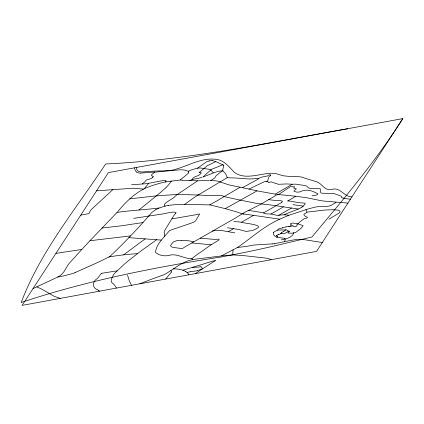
<?xml version="1.0" encoding="UTF-8"?>
<svg xmlns="http://www.w3.org/2000/svg" width="424" height="424" viewBox="0 0 424 424"><rect width="100%" height="100%" fill="white"/><g stroke="black" fill="none" stroke-linecap="round" stroke-linejoin="round"><path stroke-width="0.64" d="M233.942 249.344L233.083 249.778L232.675 254.941L221.513 255.863A2.761 0.896 -17.7 0 1 221.068 256.001L193.911 259.366A18.709 6.058 -17.7 0 0 192.708 259.589C182.172 261.64 173.914 269.092 164.851 274.312A6.811 2.205 -17.7 0 1 164.056 274.683L151.707 279.167A112.095 36.31 -17.7 0 0 149.449 280.01L139.772 283.804M201.045 172.997C199.354 176.866 193.381 175.631 191.94 179.744A10.415 3.371 -17.7 0 0 190.021 180.523M287.79 200.965L288.474 200.494A48.564 15.73 -17.7 0 0 291.357 198.898L295.809 196.248L306.732 197.775L320.973 200.658A106.954 34.646 -17.7 0 0 323.173 200.997L347.908 203.107M136.48 167.459C135.95 174.354 146.28 171.217 150.388 171.391C157.935 170.655 165.588 171.312 173.077 169.992C187.853 166.351 201.829 156.737 217.719 159.567C224.89 161.078 229.411 167.305 234.281 172.218C243.095 179.214 255.799 175.133 265.922 173.771A19.7 6.381 -17.7 0 1 271.975 173.236C276.93 173.087 281.282 175.987 286.221 176.114C291.256 176.697 296.355 176.31 301.385 177.004C306.589 178.907 312.048 180.264 317.338 182.044C322.373 184.101 324.895 190.901 331.298 189.533C340.313 186.374 343.594 196.927 351.952 196.879M178.016 180.248L178.578 180.189A13.34 4.32 -17.7 0 1 179.935 180.078L184.435 176.527A33.093 10.717 -17.7 0 1 185.315 175.843L188.097 173.437A9.264 3 -17.7 0 0 188.32 172.981L188.362 172.881M171.444 272.065L165.667 279.056M263.744 212.832L263.723 213.071A4.616 1.495 -17.7 0 0 263.966 213.309L265.673 213.802L271.683 214.088L276.946 215.35L283.365 214.846A12.285 3.98 -17.7 0 1 284.456 214.782L288.967 215.238L309.064 208.65L315.959 206.97A14.326 4.638 -17.7 0 1 318.18 206.689L326.183 206.477L329.188 206.027A4.086 1.325 -17.7 0 0 331.049 205.402L334.934 203.085A20.914 6.773 -17.7 0 0 336.02 202.2M200.223 238.187L214.936 239.422A11.952 3.874 -17.7 0 0 216.304 239.353C216.881 239.359 220.199 238.601 218.879 239.989A8.819 2.857 -17.7 0 1 218.577 240.26L209.695 245.719L204.05 249.784A64.294 20.829 -17.7 0 1 202.836 250.642L198.204 253.806A77.889 25.228 -17.7 0 0 194.303 256.684L191.728 258.735C184.843 258.794 178.923 254.49 172.208 254.808A10.144 3.286 -17.7 0 0 171.031 254.914C165.779 256.647 159.822 255.926 155.481 252.45C156.08 246.201 160.272 241.198 164.305 236.682L164.337 233.64A68.709 22.255 -17.7 0 0 164.289 233.089L164.215 231.652L164.724 230.412L173.665 215.827L175.679 213.251M297.839 224.026C299.492 221.837 302.063 220.432 303.923 218.784A1.791 0.578 -17.7 0 1 304.655 218.583L306.425 218.275L307.23 217.703A3.636 1.177 -17.7 0 0 307.421 217.226L306.049 216.722A4.033 1.309 -17.7 0 1 305.656 216.622L304.262 215.355A16.515 5.348 -17.7 0 0 304.061 215.175C302.752 213.415 307.904 213.214 306.801 211.428A22.758 7.372 -17.7 0 1 306.637 211.163L305.98 209.636M276.406 235.474L278.398 234.62M402.8 118.619L316.537 251.39L22.117 305.381L108.38 172.61L402.8 118.619C376.136 160.712 343.795 198.814 311.947 237L275.743 245.623A1252.655 1101.897 33 0 1 220.941 257.008C153.387 267.565 86.152 280.789 21.2 302.503C40.524 251.406 75.859 209.08 105.624 163.977C187.244 160.267 267.337 142.771 347.595 128.742M152.804 177.227L151.236 178.52L146.296 180.094L144.457 182.219L142.199 183.984L137.911 184.313A19.451 6.302 -17.7 0 1 137.228 184.35L134.18 184.435A21.11 6.837 -17.7 0 0 133.104 184.498L131.647 184.626M197.626 195.353L227.184 177.704L236.38 178.064A103.944 33.671 -17.7 0 1 238.373 178.207L248.713 178.965A44.107 14.289 -17.7 0 0 250.547 178.96L258.29 178.499L261.624 177.2A15.253 4.94 -17.7 0 1 267.496 176.045C267.904 175.059 271.402 174.031 270.735 175.446M148.776 215.991L151.872 212.419L155.725 209.716M175.759 213.166A8.597 2.783 -17.7 0 0 175.912 212.996L176.077 212.731A1.251 0.408 -17.7 0 0 176.05 212.599L175.176 212.292A12.768 4.134 -17.7 0 0 173.988 212.074L170.798 212.307L164.846 213.516A38.351 12.423 -17.7 0 1 162.106 214.067L148.718 216.065C136.448 230.036 123.517 243.609 110.028 256.356A10.377 3.36 -17.7 0 1 109.365 256.753L109.047 256.933A15.863 5.136 -17.7 0 1 108.777 257.082L99.237 261.778L74.984 272.648M161.369 240.101L128.801 237.647M117.713 211.671C125.128 202.603 133.783 194.102 144.282 188.675L148.739 183.306L160.887 180.937A46.55 15.079 -17.7 0 0 161.989 180.757L165.938 180.603A4.913 1.59 -17.7 0 1 165.498 181.949M164.305 236.682L169.637 230.502L193.455 222.372L195.623 220.761L199.678 214.03L198.39 214.152A38.377 12.428 -17.7 0 1 193.259 215.196L171.996 218.864M130.507 235.892L89.962 240.742L117.13 212.318M117.05 212.413C131.207 210.283 145.761 209.785 159.88 207.871M81.922 249.333L89.909 240.79M273.591 232.4C272.298 234.196 274.863 236.497 276.48 237.074M154.469 172.197L179.516 169.812A29.866 9.673 -17.7 0 1 185.41 170.215L188.219 171.296A13.95 4.521 -17.7 0 1 190.88 170.114L195.729 168.567A9.667 3.132 -17.7 0 1 197.536 168.211A9.084 2.942 -17.7 0 1 200.584 167.994L209.663 169.409A15.248 4.94 -17.7 0 1 210.802 170.019A26.977 8.74 -17.7 0 1 211.21 170.369L213.309 172.928A12.794 4.145 -17.7 0 1 222.86 170.708M154.214 172.451L153.684 172.971A11.819 3.827 -17.7 0 1 153.069 173.506L151.617 174.741A3.35 1.087 -17.7 0 0 151.479 174.974L151.469 175.388A5.957 1.929 -17.7 0 0 152.004 175.843L153.101 176.389M280.98 233.285L281.372 232.909M165.917 187.657L159.774 193.1L139.014 209.954M156.684 239.708L141.356 250.679L127.831 261.168A179.204 58.046 -17.7 0 0 124.55 263.966L114.231 273.692A13.091 4.24 -17.7 0 0 113.531 274.572L111.273 279.554L111.194 280.911A13.271 4.298 -17.7 0 1 111.205 281.001L111.655 282.368L113.404 283.91A52.74 17.082 -17.7 0 1 114.067 284.525L116.494 288.071M210.961 169.865L211.067 169.77A6.079 1.972 -17.7 0 1 211.677 169.256L216.176 167.459A14.193 4.595 -17.7 0 0 217.353 167.04L222.748 164.777M210.861 169.966L210.813 170.013A31.281 10.134 -17.7 0 1 209.785 170.92L208.56 171.937A53.922 17.469 -17.7 0 0 207.898 172.51L204.188 175.87M112.991 189.528L91.701 209.154A44.048 14.268 -17.7 0 0 89.915 211.624L89.003 213.537L88.526 213.749A3.191 1.034 -17.7 0 1 88.287 213.776L88.139 213.791A7.743 2.507 -17.7 0 0 86.708 213.993L84.747 214.406A15.312 4.961 -17.7 0 1 84.069 214.544L80.746 215.143M203.52 176.464L202.948 176.972A39.278 12.72 -17.7 0 0 209.149 174.608L213.309 172.928M281.504 202.577L276.019 205.735L269.293 204.787A128.875 41.743 -17.7 0 0 266.06 204.458L256.34 203.372L235.426 199.116A67.782 21.958 -17.7 0 1 234.546 198.883L224.376 196.688M258.29 178.499L258.327 178.462A1.002 0.323 -17.7 0 0 258.126 178.716L258.158 178.843A3.085 1.002 -17.7 0 1 258.184 178.954A1.511 0.488 -17.7 0 1 257.951 179.262L256.112 180.279A11.581 3.752 -17.7 0 0 255.365 180.656L242.411 187.694L228.843 184.869L220.363 182.034M276.787 194.356L278.531 194.558L290.297 186.703L294.707 186.82L293.896 187.848A1.293 0.419 -17.7 0 0 293.795 188.177L296.403 188.85L294.06 190.683L293.986 191.203L296.869 192.157L299.201 192.03A4.054 1.314 -17.7 0 0 300.743 191.579C306.154 188.479 312.954 190.906 317.83 193.911A3.588 1.161 -17.7 0 1 317.815 194.187L316.405 195.098L312.075 195.862M197.536 168.211L199.884 166.478A38.955 12.619 -17.7 0 1 200.928 165.747L204.061 163.595A20.145 6.524 -17.7 0 0 204.675 163.118L206.652 161.745L208.926 161.035M184.398 204.548L194.155 197.531A35.791 11.591 -17.7 0 1 196.858 195.803L197.404 195.48M109.047 256.933A122.753 39.761 -17.7 0 1 123.638 254.856L145.199 238.802M210.813 180.619L211.608 180.036A14.829 4.802 -17.7 0 1 212.609 179.352L213.118 179.039M195.475 273.591L198.904 271.159A71.571 23.182 -17.7 0 1 201.114 269.685L206.833 266.092A56.874 18.423 -17.7 0 0 207.818 265.451L210.776 263.505A44.838 14.522 -17.7 0 1 212.615 262.366L215.519 260.575L214.147 260.824A6.89 2.231 -17.7 0 1 213.171 261.014L212.832 261.073A8.777 2.841 -17.7 0 0 212.583 261.115L204.008 263.829A25.53 8.268 -17.7 0 1 202.047 264.481L182.845 270.205A38.992 12.63 -17.7 0 0 173.368 268.853M284.981 230.529L285.914 229.866A11.803 3.821 -17.7 0 0 285.029 229.888L284.223 229.93A20.697 6.705 -17.7 0 1 282.808 229.967L278.096 230.057A1.829 0.594 -17.7 0 0 277.762 230.147L275.722 231.048A18.418 5.968 -17.7 0 0 275.356 231.244L275.266 231.297A6.455 2.094 -17.7 0 0 273.528 232.4M209.059 180.597L198.268 180.757A14.506 4.696 -17.7 0 1 197.632 180.788L176.882 194.802A6.418 2.078 -17.7 0 0 176.691 194.95L176.601 195.029A65.948 21.359 -17.7 0 1 175.176 196.169C174.444 198.459 160.68 203.965 165.063 206.144M240.085 187.238L217.109 200.769L209.716 204.845L208.666 204.84A18.64 6.037 -17.7 0 0 208.237 204.856L196.996 204.66A94.398 30.576 -17.7 0 0 194.865 204.591L176.612 204.585L168.731 205.285M213.458 178.833L215 177.714L215.795 176.188A6.047 1.961 -17.7 0 1 216.039 175.865L220.363 172.255A16.451 5.327 -17.7 0 1 222.817 170.755L225.367 173.543A107.574 34.842 -17.7 0 1 227.184 177.704M277.524 194.446L261.163 204.05M293.45 232.834A2.883 0.933 -17.7 0 1 292.507 233.211L288.097 233.057A2.125 0.689 -17.7 0 1 288.262 232.331L289.751 231.223L288.283 231.324M209.716 204.845L225.224 208.635L257.055 190.864L275.462 194.192M275.234 194.16L292.205 184.255A21.322 6.906 -17.7 0 0 293.514 184.191L296.01 184.159L305.01 185.548A5.475 1.776 -17.7 0 1 305.211 185.601L307.002 186.263A2.968 0.959 -17.7 0 1 307.14 186.539C308.46 189.666 315.059 188.24 318.212 188.436A34.275 11.104 -17.7 0 0 318.896 188.436L320.184 188.664L320.798 192.713A7.372 2.39 -17.7 0 0 322.033 193.227L332.84 193.423A14.692 4.759 -17.7 0 1 334.292 193.678L340.875 196.015L341.368 196.407L341.394 197.388L342.226 197.881L347.966 198.925A48.564 15.73 -17.7 0 0 349.45 199.089L350.463 199.169M260.728 204.288L244.791 212.313L237.551 216.733A76.315 24.719 -17.7 0 1 235.108 218.228L193.922 241.786L188.627 240.784L181.61 240.329M288.029 231.472L287.032 232.076A6.922 2.242 -17.7 0 0 286.704 232.304L285.357 233.158A1.733 0.562 -17.7 0 1 283.778 233.576L282.543 233.285A2.21 0.716 -17.7 0 0 282.294 233.253L281.737 233.269A8.952 2.899 -17.7 0 0 280.889 233.364M271 214.003L283.502 206.843M278.706 215.344L291.495 208.025M288.967 215.238L279.708 219.213L253.563 215.344L241.537 222.213C242.687 223.236 264.205 224.704 257.14 228.213A22.191 7.187 -17.7 0 0 255.81 228.971L252.72 230.486L246.196 231.456L239.094 229.527L227.407 227.73M234.514 249.047L235.368 248.607A36.655 11.872 -17.7 0 0 237.567 247.425C251.496 237.896 264.062 226.077 279.708 219.213M283.37 231.557L283.529 231.467A8.363 2.708 -17.7 0 0 284.647 230.773M283.206 231.647L282.962 231.785A6.991 2.263 -17.7 0 0 281.287 232.914M228.186 231.684L233.518 228.711M193.662 241.929L186.523 245.957A48.691 15.773 -17.7 0 0 183.216 248.045L181.885 248.597L173.066 247.393A13.43 4.351 -17.7 0 1 172.149 247.134C168.524 245.915 172.319 243.726 173.331 241.998A2.56 0.832 -17.7 0 1 173.437 241.871L177.529 240.387L181.133 240.313A8.787 2.846 -17.7 0 1 181.371 240.318L181.552 240.323M328.929 219.208L339.004 213.124L340.26 211.65L339.121 210.495L337.769 210.124L333.169 209.732L325.823 209.991A20.193 6.54 -17.7 0 0 324.72 210.039L306.965 212.148M275.876 205.81L263.755 212.822L248.469 210.389M233.083 249.778L221.513 255.863M242.411 187.694L248.999 189.088L256.557 185.405A37.763 12.232 -17.7 0 1 258.025 184.742L264.597 181.62A2.215 0.716 -17.7 0 1 266.092 181.35M297.68 224.1L297.113 224.402A0.943 0.307 -17.7 0 0 296.943 224.535L296.943 225.822A1.415 0.461 -17.7 0 1 296.758 225.981L295.867 226.464A4.017 1.299 -17.7 0 1 294.897 226.835L293.159 226.003M33.024 288.596L57.823 277.015A35.431 11.474 -17.7 0 0 63.526 275.918L71.412 273.877A20.977 6.795 -17.7 0 0 73.008 273.411A5.38 1.744 -17.7 0 0 75.016 272.659M284.085 214.798L286.179 213.866A48.575 15.736 -17.7 0 1 287.594 213.256L289.025 212.663A25.694 8.321 -17.7 0 1 290.255 212.175L298.348 209.037A12.709 4.118 -17.7 0 0 302.005 207.076M222.992 164.899L215.779 161.586L207.156 165.784L199.047 172.658A2.942 0.954 -17.7 0 1 201.151 172.966M201.93 177.322L198.114 178.44A6.339 2.051 -17.7 0 1 197.361 178.589L194.266 179.066A5.899 1.913 -17.7 0 0 191.94 179.749M198.448 270.258L199.842 269.818A31.715 10.271 -17.7 0 0 202.057 269.081L202.057 267.873L200.939 266.807M197.605 270.517L197.886 270.433M197.526 270.544L197.123 270.666A7.648 2.475 -17.7 0 1 196.328 270.894L190.18 271.795M282.665 227.815L282.395 227.9M285.977 226.941L284.886 227.206A14.723 4.77 -17.7 0 0 283.068 227.693L282.257 227.942A10.149 3.286 -17.7 0 1 281.451 228.176A4.86 1.574 -17.7 0 1 280.937 228.303C279.888 228.653 277.418 228.753 277.762 230.147M209.096 160.998L209.61 160.876M293.472 232.856L293.456 232.84A4.06 1.314 -17.7 0 0 293.62 232.935L295.512 232.591L296.827 231.578A4.033 1.309 -17.7 0 1 297.176 231.255L297.887 230.741A23.882 7.738 -17.7 0 0 298.358 230.407L300.902 228.446L303.165 225.685L297.675 223.708A12.338 3.996 -17.7 0 0 296.233 223.528L292.65 223.056L290.26 223.914A3.355 1.087 -17.7 0 0 290.578 224.169L290.753 224.259A5.925 1.919 -17.7 0 1 291.256 225.001L290.891 225.679A3.042 0.986 -17.7 0 1 289.788 226.352L288.267 226.533M291.325 226.066L292.396 225.875M291.092 226.114L290.975 226.14A7.086 2.295 -17.7 0 1 289.799 226.358M322.298 242.523L304.474 239.703L296.296 239.661A11.602 3.758 -17.7 0 0 294.267 239.841L293.599 239.947A57.298 18.561 -17.7 0 0 289.55 240.641L274.72 243.641M165.376 181.97L164.644 182.103A22.037 7.139 -17.7 0 0 162.418 182.553L154.654 184.795A70.14 22.721 -17.7 0 0 153.101 185.315L151.05 186.03A38.393 12.434 -17.7 0 0 146.015 187.933L144.817 188.442A16.181 5.242 -17.7 0 0 144.282 188.675M165.53 181.944L177.736 180.279M143.121 222.526L121.651 225.78L102.036 228.027M133.698 218.355L148.718 216.065M55.904 253.382L81.811 249.455L69.303 263.278A34.927 11.316 -17.7 0 0 68.343 264.47L63.876 271.805L61.448 274.63A16.812 5.443 -17.7 0 1 57.797 277.01M117.125 270.841L102.481 273.167A2.332 0.758 -17.7 0 0 101.41 273.644M292.205 184.255L286.523 183.931A1.638 0.53 -17.7 0 0 286.348 183.937L286.29 183.942A6.312 2.046 -17.7 0 0 286.041 183.963L278.42 184.292A1.161 0.376 -17.7 0 1 278.308 184.27L278.213 184.233A4.823 1.564 -17.7 0 1 278.133 184.191L275.24 183.253A42.315 13.706 -17.7 0 1 273.904 182.866L271.053 181.79L268.975 182.659A1.007 0.329 -17.7 0 1 268.747 182.675L268.339 182.415A4.558 1.479 -17.7 0 0 268.254 182.172L267.989 181.869A10.632 3.445 -17.7 0 1 267.687 181.239L267.486 181.265A3.44 1.113 -17.7 0 1 267.226 181.297L266.903 181.313A7.452 2.417 -17.7 0 1 266.67 181.318M129.718 198.872L156.429 195.851M123.638 254.856L124.131 254.798A122.61 39.718 -17.7 0 1 137.323 253.7M154.638 172.022L140.169 173.109M156.536 195.84L177.995 194.404L195.57 194.945A39.294 12.731 -17.7 0 0 197.446 194.918L197.558 194.913A4.664 1.511 -17.7 0 1 197.823 194.907L198.093 194.966M96.54 190.832L132.532 188.261A46.306 14.999 -17.7 0 1 134.313 188.288L143.418 189.078M142.199 183.984L143.932 183.894A19.668 6.371 -17.7 0 0 148.723 183.327M266.124 181.329L266.516 181.318M197.605 180.788L197.239 180.799A15.068 4.881 -17.7 0 1 196.169 180.762L195.385 180.714A62.227 20.156 -17.7 0 0 194.081 180.64L189.035 180.502M180.322 180.078L180.343 180.078A14.851 4.812 -17.7 0 1 181.472 180.126L182.188 180.184M209.827 180.608L215.434 180.767L218.344 181.255A19.589 6.344 -17.7 0 1 218.636 181.355L219.399 181.652M188.972 180.497L184.334 180.333A74.921 24.269 -17.7 0 1 182.309 180.195M272.33 243.88L255.142 244.94A10.865 3.519 -17.7 0 0 252.699 245.252L251.84 245.427A63.489 20.564 -17.7 0 1 237.583 247.404M212.053 160.521L213.882 160.982A24.025 7.78 -17.7 0 0 214.539 161.215L215.779 161.586M198.082 195.019L209.679 195.565A51.855 16.796 -17.7 0 0 212.35 195.522C216.171 195.713 220.618 194.335 224.058 196.498A18.243 5.91 -17.7 0 0 224.328 196.667M243.986 214.041L253.563 215.344M243.842 214.03L243.562 214.003M191.849 242.931L211.152 244.791M278.531 194.558L295.809 196.248M268.758 199.656L274.233 200.361A26.134 8.464 -17.7 0 0 275.6 200.419L279.983 200.526L281.96 201.066M293.058 204.675L303.277 206.08A15.614 5.056 -17.7 0 0 303.436 205.937L305.047 204.151L305.079 203.202L298.925 202.688L290.88 201.204A31.869 10.324 -17.7 0 0 288.135 201.013L288.076 201.008A1.585 0.514 -17.7 0 1 287.779 200.981M276.019 205.735L298.348 209.037M225.224 208.635L237.074 212.027A273.798 88.685 -17.7 0 1 240.7 213.33L241.357 213.574A17.209 5.576 -17.7 0 0 242.072 213.786L242.252 213.823M234.795 232.887L220.814 230.375L214.867 230.651A21.507 6.97 -17.7 0 0 212.318 231.091M257.055 190.864L248.999 189.088M60.356 298.369L55.041 296.62A112.339 36.39 -17.7 0 1 53.763 296.09L41.743 289.142L36.824 286.873M182.845 270.205L184.202 270.735A51.85 16.796 -17.7 0 1 185.664 271.471M277.02 236.078L277.736 236.438L277.28 236.852A2.571 0.832 -17.7 0 1 276.628 237.122A21.91 7.097 -17.7 0 0 280.02 237.742L284.44 238.288M220.189 181.965L219.764 181.801M185.664 271.471L187.064 272.468A53.323 17.273 -17.7 0 1 188.844 274.805M98.548 290.392L99.555 291.182M136.502 172.054L135.442 170.787L134.408 167.84M293.811 233.046L293.519 233.735A13.303 4.309 -17.7 0 0 293.074 234.393C291.468 237.175 287.981 238.129 285.103 239.041A13.807 4.473 -17.7 0 1 281.303 239.894M131.514 285.32L129.166 280.487L127.534 275.065M223.649 165.662L223.013 168.757A39.268 12.72 -17.7 0 0 222.78 170.761M267.687 181.239L268.063 179.564A27.746 8.989 -17.7 0 0 268.132 179.299L268.312 178.409A32.129 10.409 -17.7 0 1 269.161 176.527L269.298 176.278A1.007 0.329 -17.7 0 0 269.569 176.193L270.284 175.817A4.229 1.367 -17.7 0 0 270.729 175.446M280.99 233.359A3.874 1.256 -17.7 0 1 278.409 234.642M303.271 206.08A10.955 3.551 -17.7 0 1 301.994 207.076M153.212 176.358A6.646 2.152 -17.7 0 1 152.762 177.232M187.064 272.473A12.36 4.002 -17.7 0 1 190.185 271.779M192.443 267.237A24.041 7.786 -17.7 0 0 198.755 267.009L200.054 266.844A3.148 1.018 -17.7 0 1 200.976 266.781M170.835 270.554A12.916 4.182 -17.7 0 1 171.508 272.049M98.543 290.398A41.584 13.467 -17.7 0 0 97.234 289.592C91.817 287.976 92.596 280.879 97.303 278.605A42.087 13.632 -17.7 0 0 98.092 277.762L100.758 274.19A2.348 0.763 -17.7 0 1 101.368 273.639M191.849 258.751A8.395 2.719 -17.7 0 1 192.676 259.599M171.391 180.995A89.676 29.049 -17.7 0 1 165.975 187.652M188.261 171.28A14.082 4.563 -17.7 0 1 188.325 172.886M140.153 173.119A16.404 5.311 -17.7 0 1 136.528 172.043M282.071 201.018A4.993 1.617 -17.7 0 1 281.6 202.571M274.699 243.673A7.06 2.284 -17.7 0 1 272.272 243.922M284.26 241.685A15.132 4.902 -17.7 0 0 285.098 239.041A9.948 3.222 -17.7 0 0 284.467 238.277M155.714 209.716A13.743 4.452 -17.7 0 1 158.73 208.338M159.917 207.898A17.32 5.613 -17.7 0 1 168.752 205.237M209.604 160.892A6.084 1.972 -17.7 0 1 212.106 160.479M223.029 164.883A9.015 2.92 -17.7 0 1 223.692 165.652M292.449 225.844A3.1 1.002 -17.7 0 1 293.106 225.997M285.977 226.925A8.321 2.692 -17.7 0 1 288.288 226.511M285.903 229.872A4.102 1.33 -17.7 0 1 286.995 230.009L287.525 230.587A5.613 1.818 -17.7 0 0 288.781 231.027M277.111 236.03A4.187 1.357 -17.7 0 1 276.289 235.511M232.771 254.935A10.807 3.498 -17.7 0 1 233.608 254.941L242.761 255.529L264.995 257.988A39.755 12.879 -17.7 0 1 271.137 259.695M233.847 221.667A63.006 20.41 -17.7 0 1 241.404 222.181M243.567 213.998A18.598 6.026 -17.7 0 1 242.242 213.828"/></g></svg>
